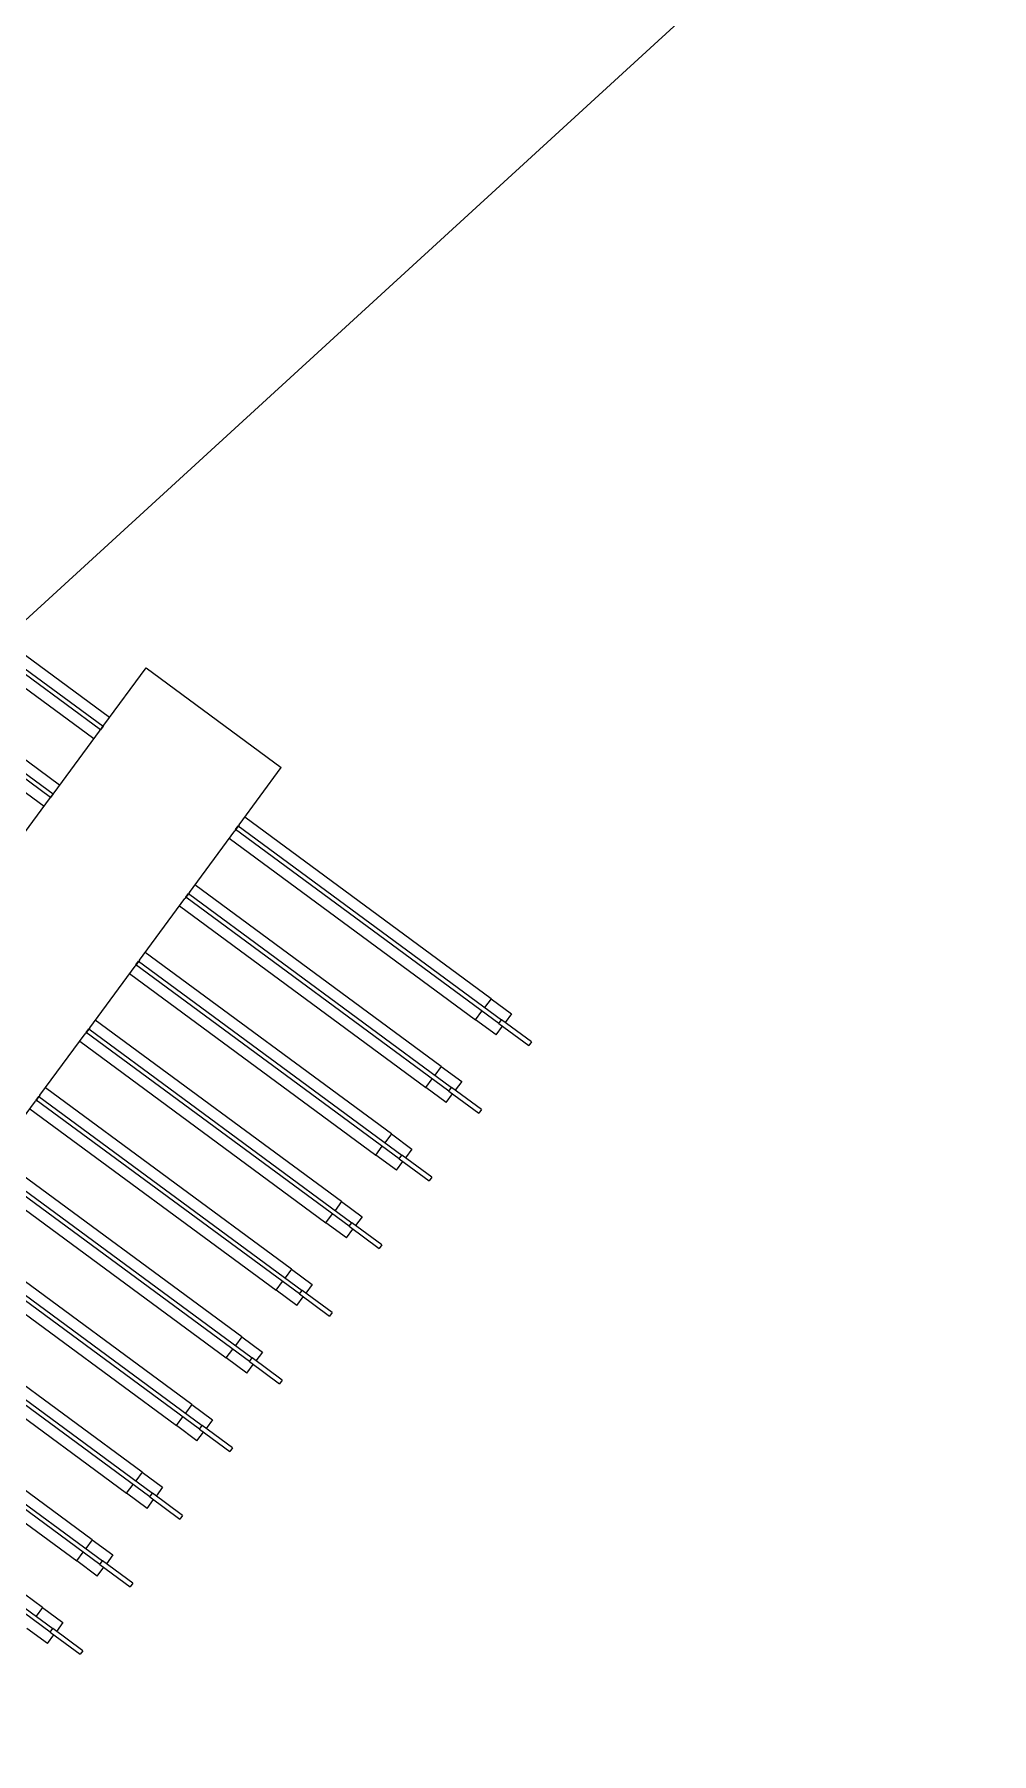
# Model space of a CAD drawing. Header units: metres. Extents: x 432095 to 435012, y 2470938 to 2473256.
# Drawn here: x 433775.138 to 433775.65, y 2471289.953 to 2471290.874 of the extents above; entities that cross this region are included whole.
import ezdxf

# ---------------------------------------------------------------- set-up
doc = ezdxf.new("R2010")
doc.units = ezdxf.units.M
doc.header["$MEASUREMENT"] = 0
doc.layers.add('cong trinh tram 110kv', color=7, linetype='Continuous', lineweight=5)

# ---------------------------------------------------------------- blocks, each defined once
blk = doc.blocks.new('MB D$0$mba 1')
at = {"layer": 'cong trinh tram 110kv'}
for p, q in [((-15755.21, 4126.45), (-15768.87, 4126.45)), ((-15755.21, 4126.45), (-15755.21, 4120.65)), ((-15757.71, 4120.65), (-15932.71, 4120.65)), ((-15932.71, 4118.25), (-15757.71, 4118.25)), ((-15768.87, 4112.45), (-15768.87, 4118.25)), ((-15757.71, 4120.65), (-15737.71, 4120.65)), ((-15757.71, 4120.65), (-15757.71, 4118.25)), ((-15737.71, 4118.25), (-15757.71, 4118.25)), ((-15755.21, 4112.45), (-15755.21, 4118.25)), ((-15737.71, 4118.25), (-15737.71, 4120.65)), ((-15768.87, 4112.45), (-15932.71, 4112.45)), ((-15768.87, 4112.45), (-15755.21, 4112.45)), ((-15932.71, 4081.45), (-15768.87, 4081.45)), ((-15755.21, 4081.45), (-15768.87, 4081.45)), ((-15768.87, 4081.45), (-15768.87, 4075.65)), ((-15755.21, 4081.45), (-15755.21, 4075.65)), ((-15757.71, 4075.65), (-15932.71, 4075.65)), ((-15932.71, 4073.25), (-15757.71, 4073.25)), ((-15768.87, 4067.45), (-15768.87, 4073.25)), ((-15757.71, 4075.65), (-15737.71, 4075.65)), ((-15757.71, 4075.65), (-15757.71, 4073.25)), ((-15737.71, 4073.25), (-15757.71, 4073.25)), ((-15755.21, 4067.45), (-15755.21, 4073.25)), ((-15737.71, 4073.25), (-15737.71, 4075.65)), ((-15768.87, 4067.45), (-15932.71, 4067.45)), ((-15768.87, 4067.45), (-15755.21, 4067.45)), ((-15932.71, 4036.45), (-15768.87, 4036.45)), ((-15755.21, 4036.45), (-15768.87, 4036.45)), ((-15768.87, 4036.45), (-15768.87, 4030.65)), ((-15755.21, 4036.45), (-15755.21, 4030.65)), ((-15757.71, 4030.65), (-15932.71, 4030.65)), ((-15932.71, 4028.25), (-15757.71, 4028.25)), ((-15768.87, 4022.45), (-15768.87, 4028.25)), ((-15757.71, 4030.65), (-15737.71, 4030.65)), ((-15757.71, 4030.65), (-15757.71, 4028.25)), ((-15737.71, 4028.25), (-15757.71, 4028.25)), ((-15755.21, 4022.45), (-15755.21, 4028.25)), ((-15737.71, 4028.25), (-15737.71, 4030.65)), ((-15768.87, 4022.45), (-15932.71, 4022.45)), ((-15768.87, 4022.45), (-15755.21, 4022.45)), ((-15932.71, 3991.45), (-15768.87, 3991.45)), ((-15755.21, 3991.45), (-15768.87, 3991.45)), ((-15768.87, 3991.45), (-15768.87, 3985.65)), ((-15755.21, 3991.45), (-15755.21, 3985.65)), ((-15757.71, 3985.65), (-15932.71, 3985.65)), ((-15932.71, 3983.25), (-15757.71, 3983.25)), ((-15768.87, 3977.45), (-15768.87, 3983.25)), ((-15757.71, 3985.65), (-15737.71, 3985.65)), ((-15757.71, 3985.65), (-15757.71, 3983.25)), ((-15737.71, 3983.25), (-15757.71, 3983.25)), ((-15755.21, 3977.45), (-15755.21, 3983.25)), ((-15737.71, 3983.25), (-15737.71, 3985.65)), ((-15768.87, 3977.45), (-15932.71, 3977.45)), ((-15768.87, 3977.45), (-15755.21, 3977.45)), ((-15932.71, 3946.45), (-15768.87, 3946.45)), ((-15755.21, 3946.45), (-15768.87, 3946.45)), ((-15768.87, 3946.45), (-15768.87, 3940.65)), ((-15755.21, 3946.45), (-15755.21, 3940.65)), ((-15757.71, 3940.65), (-15932.71, 3940.65)), ((-15932.71, 3938.25), (-15757.71, 3938.25)), ((-15932.71, 3937.45), (-15932.71, 3896.45)), ((-15768.87, 3932.45), (-15932.71, 3932.45)), ((-15768.87, 3932.45), (-15768.87, 3938.25)), ((-15768.87, 3932.45), (-15755.21, 3932.45)), ((-15757.71, 3940.65), (-15737.71, 3940.65)), ((-15757.71, 3940.65), (-15757.71, 3938.25)), ((-15737.71, 3938.25), (-15757.71, 3938.25)), ((-15755.21, 3932.45), (-15755.21, 3938.25)), ((-15737.71, 3938.25), (-15737.71, 3940.65)), ((-15932.71, 3901.45), (-15768.87, 3901.45)), ((-15932.71, 3892.45), (-15932.71, 3896.45)), ((-15757.71, 3895.65), (-15932.71, 3895.65)), ((-15932.71, 3895.65), (-15932.71, 3893.25)), ((-15755.21, 3901.45), (-15768.87, 3901.45)), ((-15768.87, 3901.45), (-15768.87, 3895.65)), ((-15757.71, 3895.65), (-15737.71, 3895.65)), ((-15757.71, 3895.65), (-15757.71, 3893.25)), ((-15755.21, 3901.45), (-15755.21, 3895.65)), ((-15737.71, 3893.25), (-15737.71, 3895.65)), ((-15932.71, 3893.25), (-15757.71, 3893.25)), ((-15932.71, 3892.45), (-15932.71, 3851.45)), ((-15768.87, 3887.45), (-15932.71, 3887.45)), ((-15768.87, 3887.45), (-15768.87, 3893.25)), ((-15768.87, 3887.45), (-15755.21, 3887.45)), ((-15737.71, 3893.25), (-15757.71, 3893.25)), ((-15755.21, 3887.45), (-15755.21, 3893.25)), ((-15932.71, 3856.45), (-15768.87, 3856.45)), ((-15932.71, 3847.45), (-15932.71, 3851.45)), ((-15757.71, 3850.65), (-15932.71, 3850.65)), ((-15932.71, 3850.65), (-15932.71, 3848.25)), ((-15755.21, 3856.45), (-15768.87, 3856.45)), ((-15768.87, 3856.45), (-15768.87, 3850.65)), ((-15757.71, 3850.65), (-15737.71, 3850.65)), ((-15757.71, 3850.65), (-15757.71, 3848.25)), ((-15755.21, 3856.45), (-15755.21, 3850.65)), ((-15737.71, 3848.25), (-15737.71, 3850.65)), ((-15932.71, 3848.25), (-15757.71, 3848.25)), ((-15932.71, 3847.45), (-15932.71, 3806.45)), ((-15768.87, 3842.45), (-15932.71, 3842.45)), ((-15768.87, 3842.45), (-15768.87, 3848.25)), ((-15768.87, 3842.45), (-15755.21, 3842.45)), ((-15737.71, 3848.25), (-15757.71, 3848.25)), ((-15755.21, 3842.45), (-15755.21, 3848.25)), ((-15932.71, 3811.45), (-15768.87, 3811.45)), ((-15932.71, 3802.45), (-15932.71, 3806.45)), ((-15757.71, 3805.65), (-15932.71, 3805.65)), ((-15932.71, 3805.65), (-15932.71, 3803.25)), ((-15932.71, 3803.25), (-15757.71, 3803.25)), ((-15755.21, 3811.45), (-15768.87, 3811.45)), ((-15768.87, 3811.45), (-15768.87, 3805.65)), ((-15768.87, 3797.45), (-15768.87, 3803.25)), ((-15757.71, 3805.65), (-15737.71, 3805.65)), ((-15757.71, 3805.65), (-15757.71, 3803.25)), ((-15737.71, 3803.25), (-15757.71, 3803.25)), ((-15755.21, 3811.45), (-15755.21, 3805.65)), ((-15755.21, 3797.45), (-15755.21, 3803.25)), ((-15737.71, 3803.25), (-15737.71, 3805.65)), ((-16022.71, 3802.45), (-16022.71, 3761.45)), ((-15932.71, 3802.45), (-15932.71, 3761.45)), ((-15768.87, 3797.45), (-15932.71, 3797.45)), ((-15768.87, 3797.45), (-15755.21, 3797.45)), ((-16186.55, 3766.45), (-16022.71, 3766.45)), ((-15932.71, 3766.45), (-15768.87, 3766.45)), ((-15755.21, 3766.45), (-15768.87, 3766.45)), ((-15768.87, 3766.45), (-15768.87, 3760.65)), ((-15755.21, 3766.45), (-15755.21, 3760.65)), ((-16022.71, 3760.65), (-16197.71, 3760.65)), ((-16197.71, 3758.25), (-16022.71, 3758.25)), ((-16022.71, 3761.45), (-16022.71, 3757.45)), ((-16022.71, 3758.25), (-16022.71, 3760.65)), ((-16022.71, 3757.45), (-16022.71, 3716.45)), ((-15932.71, 3757.45), (-15932.71, 3761.45)), ((-15757.71, 3760.65), (-15932.71, 3760.65)), ((-15932.71, 3760.65), (-15932.71, 3758.25)), ((-15932.71, 3758.25), (-15757.71, 3758.25)), ((-15932.71, 3757.45), (-15932.71, 3716.45)), ((-15768.87, 3752.45), (-15768.87, 3758.25)), ((-15757.71, 3760.65), (-15737.71, 3760.65)), ((-15757.71, 3760.65), (-15757.71, 3758.25)), ((-15737.71, 3758.25), (-15757.71, 3758.25)), ((-15755.21, 3752.45), (-15755.21, 3758.25)), ((-15737.71, 3758.25), (-15737.71, 3760.65)), ((-16022.71, 3752.45), (-16186.55, 3752.45)), ((-15768.87, 3752.45), (-15932.71, 3752.45)), ((-15768.87, 3752.45), (-15755.21, 3752.45)), ((-16186.55, 3721.45), (-16022.71, 3721.45)), ((-15932.71, 3721.45), (-15768.87, 3721.45)), ((-15755.21, 3721.45), (-15768.87, 3721.45)), ((-15768.87, 3721.45), (-15768.87, 3715.65)), ((-15755.21, 3721.45), (-15755.21, 3715.65)), ((-16022.71, 3715.65), (-16197.71, 3715.65)), ((-16197.71, 3713.25), (-16022.71, 3713.25)), ((-16022.71, 3716.45), (-16022.71, 3712.45)), ((-16022.71, 3713.25), (-16022.71, 3715.65)), ((-16022.71, 3712.45), (-16022.71, 3674.45)), ((-15932.71, 3712.45), (-15932.71, 3716.45)), ((-15757.71, 3715.65), (-15932.71, 3715.65)), ((-15932.71, 3715.65), (-15932.71, 3713.25)), ((-15932.71, 3713.25), (-15757.71, 3713.25)), ((-15932.71, 3712.45), (-15932.71, 3674.45)), ((-15768.87, 3707.45), (-15768.87, 3713.25)), ((-15757.71, 3715.65), (-15737.71, 3715.65)), ((-15757.71, 3715.65), (-15757.71, 3713.25)), ((-15737.71, 3713.25), (-15757.71, 3713.25)), ((-15755.21, 3707.45), (-15755.21, 3713.25)), ((-15737.71, 3713.25), (-15737.71, 3715.65)), ((-16022.71, 3707.45), (-16186.55, 3707.45)), ((-15768.87, 3707.45), (-15932.71, 3707.45)), ((-15768.87, 3707.45), (-15755.21, 3707.45)), ((-16022.71, 3674.45), (-15932.71, 3674.45))]:
    blk.add_line(p, q, dxfattribs=at)

msp = doc.modelspace()

# ---------------------------------------------------------------- linework, layer by layer
at = {"layer": 'cong trinh tram 110kv'}
msp.add_lwpolyline([(433781.83448, 2471299.00422), (433781.83448, 2471299.00422), (433780.43693, 2471297.86006), (433779.61037, 2471295.9848), (433778.56702, 2471294.57727), (433776.61753, 2471291.91968), (433773.78585, 2471289.32694)], dxfattribs=at)

# ---------------------------------------------------------------- block references
at = {"layer": 'cong trinh tram 110kv', "xscale": -0.001000000032834317, "yscale": 0.00100000003283925, "zscale": 0.001, "rotation": 143.6153590623919}
msp.add_blockref('MB D$0$mba 1', (433790.27619, 2471283.98794), dxfattribs=at)

doc.saveas('drawing.dxf')
